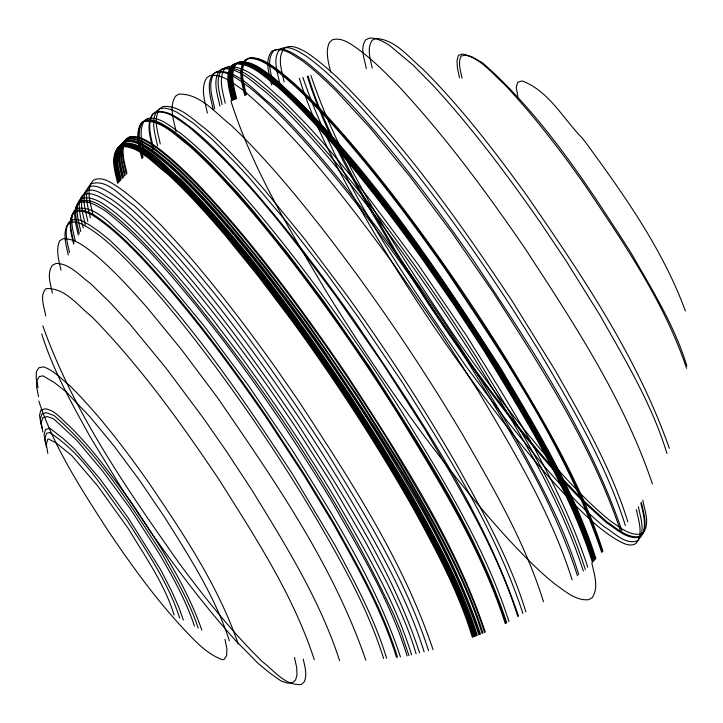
<?xml version="1.0" encoding="UTF-8"?>
<svg xmlns="http://www.w3.org/2000/svg" width="723" height="723" viewBox="0 0 723 723"><rect width="100%" height="100%" fill="white"/><g stroke="black" fill="none" stroke-linecap="round" stroke-linejoin="round"><path stroke-width="1.08" d="M75.852 208.269L75.761 215.074L76.918 223.57L79.304 233.692M75.852 208.251L77.533 203.606L80.551 200.84C94.117 198.039 105.82 209.218 115.861 216.828C130.483 229.01 143.787 242.648 156.647 256.647A251.224 38.708 56 0 1 179.647 282.874C263.57 384.925 338.03 495.77 394.252 615.535L400.452 630.61L408.884 655.472M642.982 533.628C646.371 523.633 643.127 512.987 640.858 503.109M142.467 122.16C135.834 132.824 140.831 146.182 143.118 157.442M234.65 64.519C227.609 74.831 232.752 88.26 234.948 99.349M142.964 121.916L145.215 120.633C158.283 119.376 168.974 129.417 179.015 136.304C190.276 145.314 200.768 155.201 210.935 165.404L237.487 193.981C273.529 234.93 306.588 278.4 338.183 322.838L371.062 370.727C422.386 451.016 475.933 532.137 506.037 623.244M640.903 536.249C627.953 539.376 616.728 528.197 606.696 521.663L582.485 499.629L563.371 479.62C522.774 434.785 486.371 386.326 451.758 336.782L428.856 303.027L395.987 251.64L358.581 187.519L337.975 148.567C326.579 125.052 315.517 101.202 308.224 76.051M237.298 62.865C252.309 61.907 264.302 73.863 275.535 82.232C294.957 98.816 312.472 117.497 329.399 136.575C352.327 162.576 373.872 189.778 394.776 217.424C431.857 266.688 466.498 317.777 498.978 370.176C535.147 431.071 572.634 492.526 594.17 560.433M201.844 630.104C185.712 584.22 158.518 543.217 131.694 503C112.11 476.24 92.824 448.911 69.019 425.675C61.536 419.476 55.59 410.429 45.314 408.775L40.931 410.086L39.494 415.273L41.021 424.284M198.147 628.097C189.815 602.286 175.906 578.78 162.874 555.147L161.997 553.655C130.511 504.537 98.545 454.134 54.108 415.58L46.227 412.661L41.835 413.972L40.407 419.159L41.934 428.17M194.451 626.091C185.73 599.756 171.938 575.436 157.966 551.586L130.086 508.432L102.702 471.17L77.189 440.741L55.662 420.65L53.095 418.635L47.14 416.547L42.747 417.867L41.31 423.045L42.838 432.065M183.362 620.063L178.879 607.266L171.478 590.772L160.578 569.579L127.908 517.451L99.81 478.689L74.098 448.594L63.398 438.734L49.869 428.206L45.477 429.525L44.04 434.704L45.567 443.723M179.666 618.048C168.269 582.63 146.905 551.721 127.203 520.56C103.642 489.616 82.955 453.89 49.498 432.481L46.389 433.411L44.953 438.59L46.48 447.609M174.116 615.038C164.501 583.624 145.106 556.665 128.441 528.775L97.668 485.919L71.604 455.409L56.014 442.883L48.513 439.015L47.754 439.241L46.317 444.419L47.845 453.438M685.377 310.953C662.901 249.742 624.591 195.644 586.371 143.389L582.132 137.976C563.226 118.735 548.594 90.637 522.06 80.94L517.677 82.259L516.24 87.438L517.894 96.62M238.247 644.021C217.939 584.925 182.476 532.48 147.682 481.093C123.949 447.7 99.06 414.885 70.014 385.865C61.563 379.15 53.854 370.284 43.407 366.859L38.825 367.799L36.403 371.622L36.15 378.319L38.075 387.844M229.399 640.858C214.93 596.132 189.055 556.285 164.329 516.728L139.385 480.108L113.891 445.82L89.815 416.674L66.082 391.767L54.641 382.765L42.991 375.843L39.313 376.593L36.891 380.415L36.638 387.112L38.563 396.638M38.807 401.03C54.044 447.546 81.211 488.938 107.501 529.805C132.77 567.329 159.394 604.256 191.035 636.71C200.009 646.019 210.086 655.246 222.422 659.692L224.211 659.322L226.642 655.499L226.895 648.802L224.97 639.277M686.85 365.937C674.442 325.214 651.586 288.839 630.592 252.173C587.392 184.943 543.145 116.286 482.783 63.018L472.399 57.045L465.684 55.084L461.102 56.023C457.677 63.009 460.705 71.098 462.06 78.256M686.57 368.305C664.374 302.106 624.094 243.741 585.585 186.154C560.741 150.655 534.288 116.15 504.6 84.537C491.821 73.113 480.343 57.957 462.738 54.035L458.409 55.291L457.026 60.461L457.415 67.971L459.548 77.759M41.771 334.035C53.077 370.339 71.893 403.705 90.176 436.846L122.603 489.905L150.429 531.541C176.909 569.29 204.708 606.19 235.562 640.497L258.256 663.506L270.013 673.158L280.84 680.858L287.664 683.163L292.508 682.738L295.635 679.927L297.008 674.758L296.629 667.257L294.496 657.46M669.326 448.323C636.963 356.096 581.102 274.207 525.955 194.279C494.062 150.384 460.967 107.004 422.404 68.694C408.513 57.036 395.336 39.566 375.951 38.436L372.218 40.289C366.498 48.54 370.501 59.232 372.255 68.143M339.656 660.804C319.792 599.593 285.26 544.437 251.803 489.932L226.642 451.622L204.04 419.033L166.01 368.07L129.941 324.211L110.447 302.919L90.483 283.47C79.901 276.078 69.959 263.452 56.06 263.425L52.327 265.287C46.606 273.529 50.61 284.229 52.363 293.14M314.252 659.611C293.122 594.649 255.056 536.882 218.933 479.476L217.524 477.37C179.765 421.31 139.991 366.109 92.698 317.623L91.55 316.457C78.039 305.974 65.151 287.492 46.1 288.622C39.051 295.671 44.528 307.537 45.703 315.933M42.811 325.838C73.511 412.318 126.706 488.82 179.214 563.307C204.862 597.804 231.694 631.622 262.449 661.753C274.134 670.483 285.106 686.037 301.301 684.455L304.419 681.644C307.311 674.297 304.862 666.425 303.208 659.087M666.949 453.457C651.875 404.058 624.925 359.403 599.656 314.713L566.217 261.075L541.039 223.479C507.853 175.68 472.941 128.911 433.592 85.965L413.005 64.998L389.236 45.151C383.154 41.618 376.638 37.641 369.317 38.12L365.594 39.973C359.665 48.423 364.817 59.566 366.263 68.64M652.39 483.832C623.705 398.753 573.592 322.874 524.835 248.179L522.693 245.034C484.537 189.58 444.338 135.264 398.391 85.956C385.883 73.095 373.222 60.28 358.753 49.589C351.251 44.329 342.187 36.909 332.354 39.819L329.336 42.585C325.061 51.984 328.576 62.558 330.646 72.074M400.452 656.936C375.915 582.548 333.321 515.698 292.002 449.706L248.667 385.892L203.94 325.775L161.645 274.514L144.455 255.689L125.422 236.52C111.206 226.01 96.692 205.739 76.909 208.432L73.891 211.197C69.616 220.596 73.131 231.17 75.201 240.687M397.487 657.216C382.838 609.715 357.984 566.199 333.927 522.973L304.934 475.138L267.745 418.129C229.046 361.825 188.251 306.669 141.572 256.656L140.542 255.59C126.037 240.651 110.99 225.983 93.448 214.595C88.052 211.875 81.807 208.839 75.698 210.962L72.671 213.728C68.405 223.127 71.911 233.71 73.981 243.217M396.493 657.315C381.843 609.814 356.999 566.29 332.932 523.072L303.832 475.083L267.474 419.34C228.567 362.72 187.564 307.248 140.605 256.981L140.407 256.773C125.603 241.536 110.267 226.543 92.309 215.002C87.058 212.58 81.13 209.706 75.291 211.812L72.273 214.568C67.998 223.967 71.514 234.55 73.583 244.058M386.597 658.264C374.55 618.427 354.559 581.599 334.921 545.097L292.743 474.505C238.427 391.396 181.825 308.134 109.254 239.684L98.563 231.197L89.209 224.772L81.202 220.407L75.581 219.376L71.243 220.244L68.224 223.009C63.949 232.408 67.465 242.982 69.535 252.499M383.633 658.554C368.594 610.366 343.723 565.973 318.608 522.431C286.697 468.007 251.64 415.454 214.053 364.79C185.784 327.103 156.385 290.05 123.064 256.656C112.309 246.073 101.166 235.788 88.342 227.745C82.865 224.654 76.629 220.217 70.032 222.774L67.013 225.54C62.738 234.939 66.254 245.513 68.323 255.029M365.829 660.262C333.041 564.609 274.27 480.361 217.487 397.614L181.627 349.769L147.429 307.962C130.52 288.757 113.276 269.661 93.511 253.321C84.763 246.453 74.948 238.572 63.299 238.653L59.729 240.723C55.454 250.122 58.97 260.696 61.039 270.212M627.871 521.889C611.26 468.269 582.946 419.241 555.391 370.664L512.074 300.867C459.855 222.386 404.97 144.681 337.921 78.003L337.117 77.244C327.23 68.224 317.117 59.367 305.901 52.02C299.566 48.703 291.559 44.004 284.519 48.025C276.602 57.515 282.042 71.179 284.067 81.889M625.377 525.494C605.82 463.805 572.381 407.673 539.701 352.209C507.709 299.882 473.429 248.938 436.674 199.837C408.441 162.368 379.132 125.558 346.471 91.821C333.845 78.888 320.605 66.426 305.874 55.915C298.427 51.396 288.893 44.6 280.045 49.11C272.128 58.599 277.569 72.264 279.593 82.973M621.879 530.555C588.468 432.697 530.122 345.621 473.213 260.09L471.586 257.759C435.499 206.082 397.542 155.526 355.174 108.784L353.782 107.257C338.364 90.637 322.304 74.478 304.365 60.569C295.535 55.3 284.636 45.549 273.782 50.628C265.865 60.117 271.306 73.773 273.33 84.492M620.885 532.001C591.947 445.386 541.518 367.89 492.553 291.468L451.658 232.273L409.833 176.385L370.031 127.808L336.529 91.351C325.702 80.714 314.695 70.176 302.576 60.994C293.746 55.734 282.847 45.983 271.993 51.053C264.076 60.551 269.516 74.207 271.541 84.925M602.91 551.188C581.075 482.837 543.624 420.804 506.751 359.692C473.972 306.841 438.825 255.463 401.274 205.874C378.988 176.493 355.734 147.808 330.971 120.452C313.583 101.563 295.571 83 274.848 67.709C267.365 62.693 258.942 56.71 249.471 58.021L246.01 60C238.97 70.312 244.112 83.741 246.308 94.83M602.322 551.803C567.51 449.453 506.154 358.617 446.425 269.39L444.925 267.221C409.824 217.243 372.978 168.387 332.155 122.91L330.854 121.482C313.213 102.314 294.975 83.443 273.954 67.926C266.462 62.982 258.093 57.045 248.658 58.346L245.196 60.325C238.156 70.637 243.299 84.067 245.495 95.156M601.744 552.426C566.742 449.589 505.043 358.364 444.997 268.739L444.627 268.206C409.29 217.867 372.182 168.649 331.053 122.856L330.736 122.512C312.842 103.064 294.378 83.895 273.059 68.143C265.558 63.263 257.234 57.37 247.853 58.662L244.383 60.651C237.343 70.962 242.485 84.383 244.69 95.481M595.915 558.581C574.378 490.673 536.9 429.227 500.732 368.323L500.108 367.338C433.773 264.663 365.26 160.479 273.981 77.948L273.538 77.569C263.497 70.682 252.797 60.642 239.738 61.898L236.267 63.877C229.227 74.189 234.369 87.619 236.575 98.708M595.336 559.195C573.258 489.842 534.83 427.112 497.695 365.007C466.136 314.36 432.544 264.97 396.701 217.262C372.426 185.142 347.275 153.619 320.135 123.859C305.242 107.637 289.715 91.929 272.725 77.894C262.684 71.008 251.993 60.967 238.924 62.214L235.454 64.202C228.414 74.514 233.556 87.935 235.761 99.033M594.749 559.81C572.264 489.372 533.122 425.693 495.273 362.675C462.16 309.751 426.895 258.147 389.028 208.504C364.121 175.942 338.256 144.04 310.068 114.243C295.355 99.096 280.434 83.886 263.082 71.722C254.749 66.796 243.452 58.075 233.836 64.844C226.796 75.156 231.938 88.586 234.135 99.675M593.592 561.048C572.056 493.14 534.568 431.685 498.4 370.791C468.097 321.816 435.797 274.071 401.536 227.772L375.897 194.144L350.935 163.009C328.811 136.502 305.928 110.502 280.298 87.302C267.393 77.244 254.008 62.648 236.493 63.181L233.023 65.169C225.983 75.481 231.125 88.902 233.33 100M593.005 561.663C571.468 493.755 533.981 432.3 497.813 371.405C467.6 322.521 435.363 274.885 401.193 228.676L375.174 194.541L349.869 162.991C327.817 136.557 304.961 110.664 279.403 87.519C266.498 77.596 253.158 62.919 235.68 63.507L232.21 65.486C225.169 75.798 230.312 89.227 232.517 100.316M592.426 562.277C567.917 486.326 524.988 417.984 483.669 350.284L453.981 304.916L421.202 257.56C392.462 217.469 362.449 178.229 330.095 140.967L329.092 139.828C312.67 121.202 295.644 103.037 277.09 86.516C264.609 77.144 251.667 63.064 234.867 63.832L231.396 65.811C224.356 76.123 229.507 89.553 231.703 100.642M587.763 567.203C560.524 484.003 512.571 409.489 466.516 335.698L418.084 264.455L368.73 198.12L339.186 161.527L322.069 141.581L307.646 125.576L282.639 99.982C266.516 87.04 250.628 66.778 228.378 66.417L224.907 68.396C217.867 78.708 223.009 92.137 225.215 103.226M485.341 632.155C454.143 538.789 399.168 455.562 345.919 373.547C300.795 307.438 253.222 242.585 198.102 184.374C185.748 171.884 173.159 159.512 159.168 148.857C150.601 142.955 141.084 135.382 130.077 136.647L126.606 138.626C119.566 148.938 124.708 162.368 126.914 173.457M484.527 632.48C462.837 564.41 425.458 502.684 388.956 441.726C356.719 389.787 322.313 339.186 285.558 290.33C262.124 259.385 237.858 229.028 211.767 200.262C194.812 181.834 177.28 163.714 157.298 148.522C149.092 142.991 139.946 135.987 129.489 137.262L126.028 139.241C118.988 149.553 124.13 162.982 126.326 174.071M310.908 75.4C342.359 168.848 398.509 251.622 452.589 333.24L453.927 335.165C488.414 384.528 524.672 432.815 565.124 477.478L566.281 478.743C580.298 493.827 594.839 508.504 610.944 521.364C620.09 527.392 630.465 536.647 642.178 533.791C650.817 525.034 644.564 510.601 642.855 500.217M482.91 633.131C464.184 573.068 431.929 518.364 400.623 464.184L358.445 397.108L307.881 323.543L266.688 268.631L227.365 220.506C204.627 194.532 181.301 168.64 153.556 147.863L153.303 147.673C145.793 143.109 137.596 137.135 128.323 138.491L124.862 140.47C117.822 150.782 122.964 164.211 125.169 175.3M482.096 633.447C463.344 573.366 431.107 518.617 399.747 464.428L357.551 397.325L325.377 349.742L306.651 323.335L279.277 286.353L252.923 252.625L227.203 221.654L210.556 202.792C192.643 183.317 174.116 164.157 152.788 148.369C145.287 143.714 137.045 137.777 127.745 139.105L124.275 141.093C117.234 151.405 122.386 164.826 124.582 175.924M480.47 634.098C445.476 531.26 383.768 440.036 323.732 350.411L323.362 349.887C288.025 299.539 250.908 250.321 209.787 204.528L209.471 204.184C191.568 184.736 173.104 165.567 151.785 149.815C144.293 144.943 135.969 139.042 126.579 140.343L123.118 142.323C116.078 152.634 121.22 166.064 123.416 177.153M479.656 634.423C444.844 532.065 383.497 441.229 323.768 352.002L322.259 349.833C287.167 299.855 250.312 250.998 209.498 205.522L208.188 204.094C190.547 184.925 172.309 166.055 151.288 150.538C143.796 145.594 135.427 139.656 126.001 140.958L122.53 142.937C115.49 153.249 120.633 166.679 122.838 177.768M307.329 76.267C327.176 139.566 362.368 196.593 395.942 253.312L428.585 304.266L448.658 333.872C489.254 391.965 531.803 449.11 581.419 499.882L606.389 522.63C616.367 528.865 627.636 540.479 640.406 536.972C648.956 527.429 643.506 513.357 641.355 502.386M478.852 634.74C457.017 566.389 419.566 504.356 382.693 443.244C349.914 390.393 314.767 339.015 277.216 289.435C254.93 260.045 231.676 231.36 206.914 204.003C189.525 185.115 171.514 166.552 150.791 151.261C143.308 146.245 134.885 140.262 125.413 141.572L121.952 143.552C114.912 153.863 120.054 167.293 122.25 178.382M477.225 635.39C461.346 583.551 434.478 535.96 408.097 488.902L380.904 443.678L351.667 397.849C300.298 321.211 246.218 245.603 181.256 179.756L180.84 179.349C163.75 165.856 147.844 143.317 124.248 142.802L120.786 144.79C113.746 155.102 118.888 168.522 121.084 179.62M476.412 635.707C448.612 550.854 399.412 475.002 352.047 400.018L351.233 398.771C299.747 321.934 245.549 246.118 180.398 180.144L179.756 179.521C162.838 166.173 147.004 143.904 123.669 143.416L120.199 145.404C113.159 155.716 118.301 169.137 120.506 180.235M475.598 636.032C447.6 550.619 397.975 474.315 350.248 398.87C311.821 340.849 271.017 284.302 226.091 231.125C207.881 209.968 189.263 189.055 168.558 170.276C154.912 160.108 141.591 143.434 123.082 144.04L119.62 146.019C112.58 156.331 117.722 169.76 119.928 180.849M302.856 77.343C338.988 182.341 403.551 275.734 466.145 366.516L505.63 419.195L543.298 465.25C562.377 486.977 581.907 508.531 604.365 526.85C614.08 532.291 625.72 545.775 637.912 540.587C645.829 531.089 640.388 517.433 638.364 506.715M474.794 636.357C455.815 575.924 423.624 520.723 391.694 466.371C358.138 410.736 321.943 356.683 283.127 304.573C257.09 269.733 229.986 235.608 200.533 203.57C184.347 186.1 167.528 169.028 148.287 154.876C140.624 149.923 132.264 143.19 122.503 144.654L119.033 146.633C111.993 156.945 117.144 170.375 119.34 181.464M473.981 636.683C457.758 584.112 430.628 535.761 403.588 488.133C369.923 430.592 333.294 374.803 294.098 320.876C266.733 283.57 238.319 246.968 207.465 212.454C191.64 195.011 175.409 177.822 157.189 162.829C146.615 155.544 135.87 143.94 121.925 145.269L118.455 147.248C111.414 157.56 116.557 170.989 118.762 182.079M473.167 636.999C459.602 591.983 437.017 550.366 414.668 509.227L413.99 508.043C377.261 443.307 336.611 380.831 292.842 320.632L258.617 275.309L225.675 234.677C207.139 213.032 188.107 191.703 167.058 172.445C153.267 162.422 139.946 145.142 121.337 145.883L117.876 147.863C110.836 158.174 115.978 171.604 118.174 182.693M472.354 637.325C458.771 592.282 436.195 550.628 413.8 509.48C376.954 444.455 336.168 381.699 292.219 321.265L257.948 275.879L224.97 235.201C206.507 213.61 187.51 192.39 166.561 173.168C152.752 163.154 139.358 145.802 120.759 146.498L117.289 148.486C110.248 158.798 115.391 172.219 117.596 183.317M299.277 78.211C316.195 132.634 344.88 182.458 373.375 231.496C405.892 286.272 441.355 339.295 479.268 390.492C510.194 431.803 542.331 472.453 578.942 508.929C591.495 521.175 604.609 533.194 620.081 541.672C624.88 544.058 630.836 546.832 635.915 543.47C643.832 533.981 638.391 520.316 636.367 509.607M433.041 649.634C402.937 559.783 349.959 479.765 298.554 400.922L276.719 369.39C246.679 327.067 215.219 285.684 180.886 246.742L162.106 226.299C147.872 211.785 133.366 197.325 116.403 185.956C109.833 181.834 101.103 175.933 93.24 180.325C85.323 189.815 90.764 203.479 92.788 214.189M428.567 650.709C405.928 580.018 366.037 516.421 327.646 453.448L326.552 451.712C269.507 364.582 209.959 277.433 134.089 205.404C121.365 197.397 107.564 178.138 90.746 183.931C82.82 193.43 88.269 207.085 90.294 217.804M424.094 651.794C407.185 597.261 378.319 547.401 349.805 498.274C317.569 444.021 282.449 391.486 244.907 340.768C214.08 299.584 182.069 259.051 145.639 222.63C132.96 210.348 119.891 198.084 104.266 189.589C99.367 187.438 93.384 184.058 88.242 187.546C80.325 197.036 85.775 210.7 87.799 221.41M419.62 652.878C392.625 570.89 344.889 497.731 298.78 425.413L296.665 422.232C250.989 354.577 202.847 288.016 145.901 229.29C134.568 218.5 123.47 207.257 110.33 198.608C103.118 194.93 94.279 187.194 85.748 191.161C77.831 200.651 83.281 214.306 85.296 225.025M416.041 653.746C408.884 629.064 398.111 605.639 386.932 582.566L365.585 542.151L329.317 479.909L296.195 428.025L273.122 393.954C238.301 344.094 201.69 295.327 160.813 250.23L143.317 231.902C125.748 212.526 62.919 158.644 83.299 227.917M411.568 654.83C394.577 599.539 364.564 549.471 335.951 499.602C305.621 449.1 272.878 400.063 238.003 352.589L211.712 318.003L186.227 286.326C164.573 260.804 142.44 235.418 116.728 213.854C106.688 206.426 95.147 195.553 81.762 198.31L78.744 201.075C75.183 210.999 78.608 221.69 80.804 231.523M407.094 655.906C389.995 600.415 359.62 550.203 331.007 500.081L330.745 499.638C297.099 444.021 260.732 390.049 221.554 338.174L195.553 304.907C167.727 271.351 139.684 237.18 104.844 210.547L104.672 210.42C97.234 206.182 88.766 199.801 79.738 202.53L76.719 205.296C72.372 214.839 76.295 225.504 78.31 235.138M230.89 100.967C252.426 168.875 289.914 230.321 326.082 291.224C358.979 344.401 394.143 396.204 431.803 446.127C456.096 478.255 481.337 509.706 508.531 539.43C523.199 555.074 538.129 570.592 554.875 584.03C564.916 590.917 575.607 600.958 588.676 599.701L592.146 597.722C599.186 587.41 594.044 573.99 591.839 562.892M585.332 569.543C561.084 493.61 517.876 425.458 476.764 357.786C444.979 307.637 411.107 258.807 375.065 211.64C356.819 187.817 337.894 164.519 318.111 141.961C302.431 124.401 286.38 107.085 268.694 91.505C255.77 81.853 242.53 67.004 225.124 67.709L221.663 69.688C214.659 80.099 219.882 93.502 222.06 104.645M583.362 571.098C559.06 495.291 516.186 427.166 475.011 359.629C443.506 309.86 409.923 261.401 374.216 214.55C355.291 189.842 335.707 165.621 315.147 142.25C299.629 124.916 283.75 107.835 266.254 92.472C253.339 82.82 240.099 67.971 222.693 68.676L219.232 70.655C212.517 81.256 217.605 94.668 219.864 105.91M578.743 574.722C565.549 530.754 543.768 489.995 522.051 449.778L521.111 448.061C477.758 370.98 429.001 296.963 375.906 226.254L341.934 182.783C319.647 155.544 296.692 128.748 271.215 104.41C255.138 92.219 239.503 70.529 217.379 71.396L214.062 73.574C207.429 84.239 212.435 97.587 214.722 108.857M577.424 575.752C553.222 500.325 510.854 432.336 469.769 365.169C438.192 315.309 404.663 266.67 368.857 219.738C349.037 193.818 328.558 168.378 306.904 143.958C288.92 123.859 270.239 104.211 249.191 87.257C239.349 80.587 228.793 70.339 215.906 72.237L212.589 74.415C205.965 85.079 210.962 98.436 213.249 109.697M572.146 579.891C550.98 512.779 514.216 451.938 478.581 391.721L436.755 326.425L391.134 260.732C346.299 200.271 300.687 139.196 243.091 90.167L242.711 89.851C233.05 83.389 222.539 73.692 210.032 75.608L206.715 77.786C200.09 88.45 205.088 101.807 207.374 113.068M543.488 601.762C525.07 542.367 493.429 488.17 462.575 434.559C420.822 364.627 375.101 297.026 325.287 232.589C322.133 228.468 318.906 224.392 315.68 220.334C289.345 187.158 261.961 154.641 231.233 125.404C215.707 113.276 200.181 93.366 178.744 94.117L175.436 96.286C168.802 106.959 173.8 120.307 176.096 131.568M525.865 611.866C510.04 560 483.271 512.345 456.954 465.223C423.253 406.787 386.335 350.23 346.968 295.454L304.889 239.331L264.745 190.221C245.928 168.667 226.679 147.347 205.079 128.522C192.643 119.449 179.647 104.962 162.919 106.534L159.611 108.712C152.978 119.376 157.976 132.725 160.262 143.994M522.928 613.556C495.897 530.601 448.332 456.204 402.458 382.639L358.445 317.46L326.733 273.583L287.022 222.341L249.281 177.759L236.439 163.769L212.815 139.946L192.96 122.847L176.81 112.164L170.239 109.29L164.717 108.107L160.289 108.604L156.972 110.782C150.339 121.446 155.337 134.794 157.632 146.064M518.518 616.086C481.798 508.35 416.665 412.969 353.475 319.277C319.837 271.703 284.573 225.187 245.892 181.581C228.893 162.892 211.514 144.383 191.938 128.351C181.527 120.877 170.113 109.932 156.331 111.704L153.014 113.882C146.38 124.546 151.387 137.903 153.674 149.164M517.785 616.502C496.62 549.39 459.855 488.549 424.22 428.332L382.395 363.045L336.773 297.343C291.938 236.882 246.326 175.816 188.73 126.778L188.351 126.471C178.689 120 168.179 110.312 155.671 112.228L152.354 114.397C145.73 125.061 150.727 138.418 153.014 149.679M508.974 621.563C484.744 545.955 442.105 477.921 401.012 410.583C369.887 361.428 336.801 313.493 301.581 267.176C281.681 241.121 261.13 215.535 239.394 190.971C221.265 170.755 202.567 150.881 181.346 133.845C171.387 127.356 160.678 116.412 147.754 118.436L144.446 120.605C137.813 131.279 142.811 144.627 145.097 155.888M506.769 622.828C476.312 530.809 422.142 448.929 370.221 367.88L323.226 300.551L287.058 252.58L252.309 209.787L237.966 193.213L211.441 164.69C198.68 152.002 185.549 139.539 170.773 129.191C163.271 124.636 155.074 118.653 145.802 120.009L141.807 122.675C135.174 133.348 140.172 146.697 142.458 157.957M505.296 623.669C481.003 547.862 438.129 479.738 396.954 412.2C365.449 362.431 331.857 313.972 296.159 267.121C277.234 242.413 257.65 218.192 237.081 194.821C221.563 177.487 205.694 160.407 188.197 145.043C175.273 135.391 162.042 120.542 144.636 121.247L141.166 123.226C134.46 133.827 139.548 147.248 141.798 158.482"/></g></svg>
